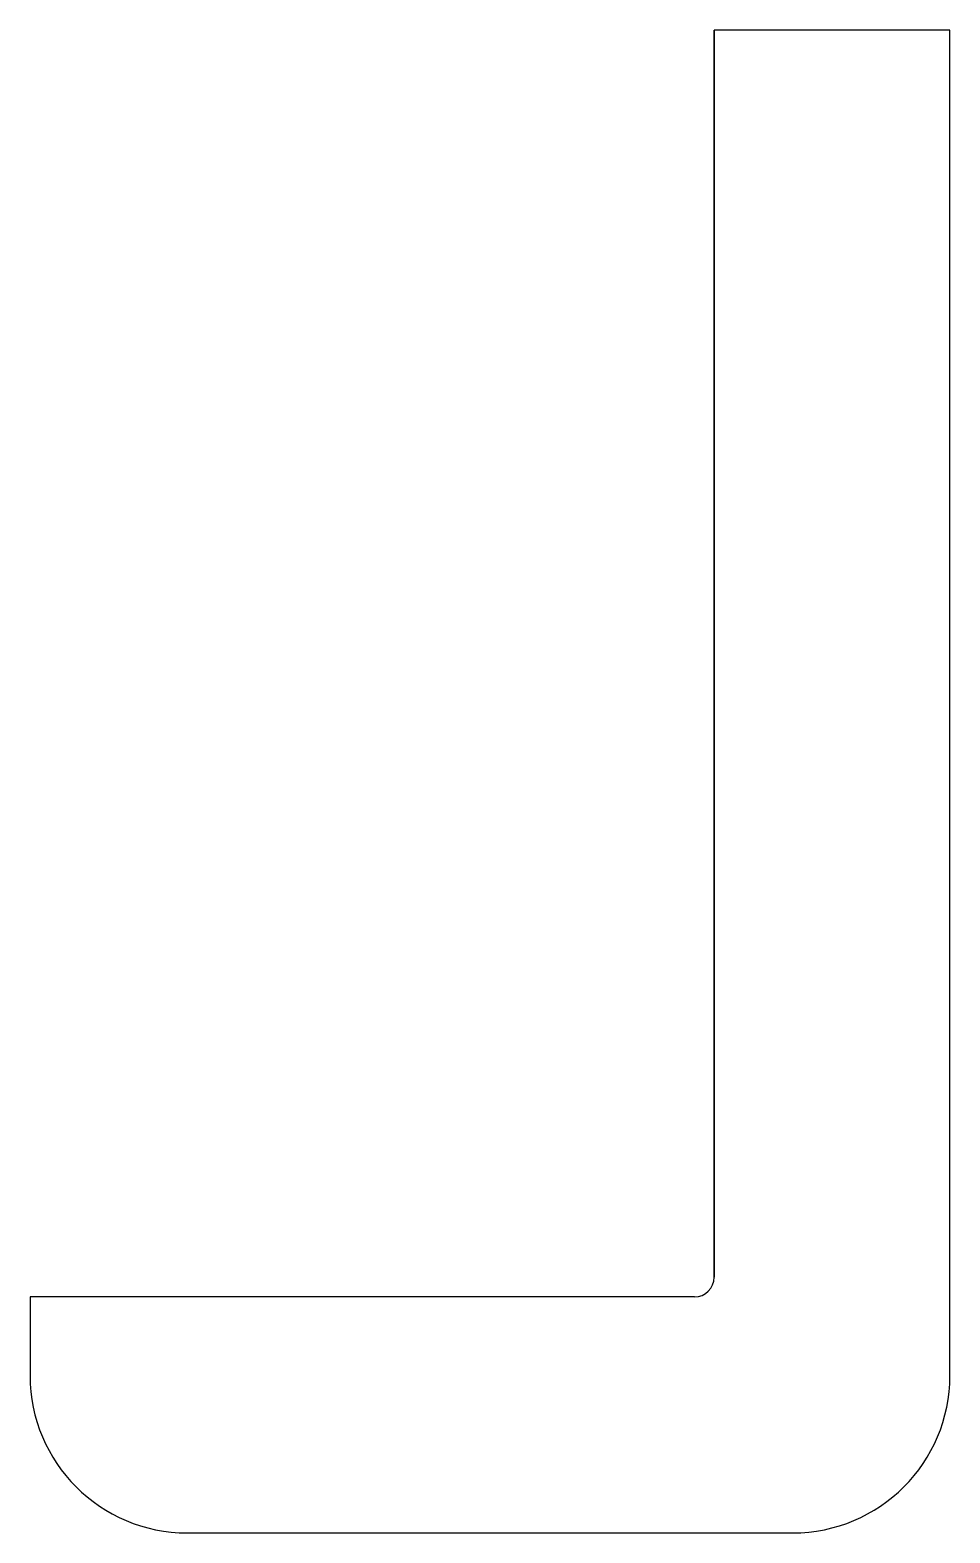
# Model space of a CAD drawing. Extents: x 958.1 to 969.8, y 171.4 to 190.5.
import ezdxf

# ---------------------------------------------------------------- set-up
doc = ezdxf.new("R2010")
doc.units = 0
doc.header["$LTSCALE"] = 5
doc.layers.add('KENAR_PROFILI-AM_0', color=7, linetype='CONTINUOUS')

msp = doc.modelspace()

# ---------------------------------------------------------------- linework, layer by layer
at = {"layer": 'KENAR_PROFILI-AM_0', "color": 0}
for p, q in [((966.791, 190.481), (966.791, 174.624)), ((966.791, 174.624), (966.791, 190.481)), ((969.791, 190.481), (966.791, 190.481)), ((969.791, 173.374), (969.791, 190.481)), ((966.541, 174.374), (958.091, 174.374)), ((958.091, 174.374), (958.091, 173.374)), ((960.091, 171.374), (967.791, 171.374))]:
    msp.add_line(p, q, dxfattribs=at)
for centre, radius, start, end in [((966.541, 174.624), 0.25, 270, 0), ((960.091, 173.374), 2, 180, 270), ((967.791, 173.374), 2, 270, 0)]:
    msp.add_arc(centre, radius, start, end, dxfattribs=at)

doc.saveas('drawing.dxf')
